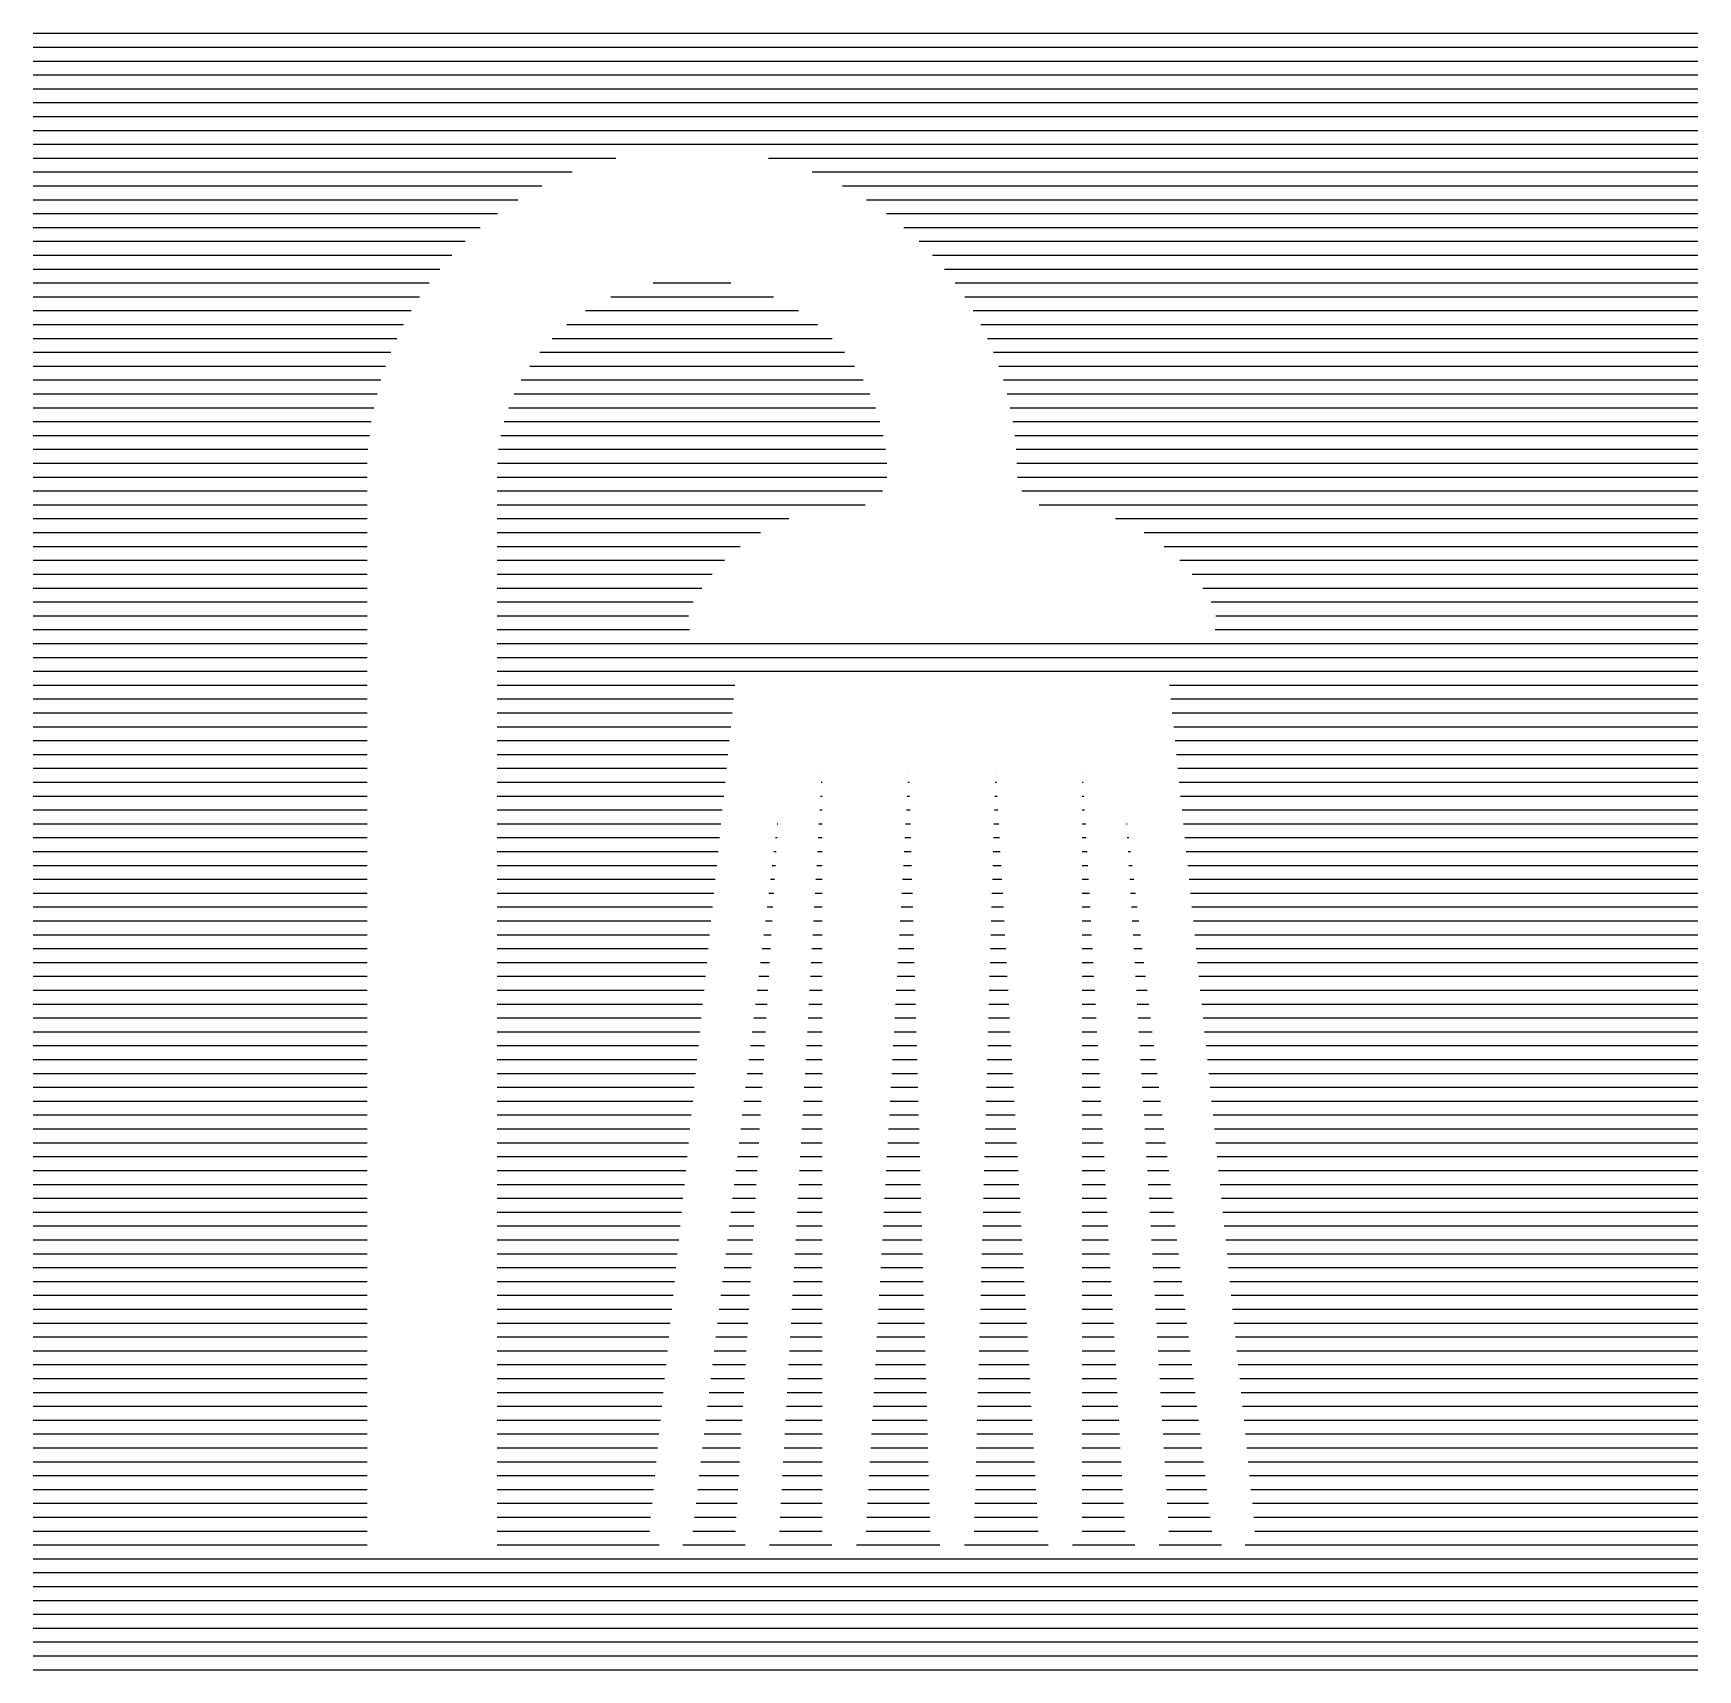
# Paper-space layout 'Layout1' of a CAD drawing. Extents: x 4 to 16, y 73.1 to 84.9.
import ezdxf

# ---------------------------------------------------------------- set-up
doc = ezdxf.new("R2010")
doc.units = 0
doc.layers.get('0').update_dxf_attribs({"linetype": 'CONTINUOUS'})
doc.layers.add('GROEN', color=3, linetype='CONTINUOUS')

# ---------------------------------------------------------------- blocks, each defined once
blk = doc.blocks.new('*X')
at = {"color": 0}
for p, q in [((4, 84.9), (16, 84.9)), ((4, 84.8), (16, 84.8)), ((4, 84.7), (16, 84.7)), ((4, 84.6), (16, 84.6)), ((4, 84.5), (16, 84.5)), ((4, 84.4), (16, 84.4)), ((4, 84.3), (16, 84.3)), ((4, 84.2), (16, 84.2)), ((4, 84.1), (16, 84.1)), ((4, 84), (8.199, 84)), ((9.301, 84), (16, 84)), ((4, 83.9), (7.885, 83.9)), ((9.615, 83.9), (16, 83.9)), ((4, 83.8), (7.666, 83.8)), ((9.834, 83.8), (16, 83.8)), ((4, 83.7), (7.493, 83.7)), ((10.007, 83.7), (16, 83.7)), ((4, 83.6), (7.348, 83.6)), ((10.152, 83.6), (16, 83.6)), ((4, 83.5), (7.223, 83.5)), ((4, 83.4), (7.114, 83.4)), ((10.277, 83.5), (16, 83.5)), ((10.386, 83.4), (16, 83.4)), ((4, 83.3), (7.017, 83.3)), ((10.483, 83.3), (16, 83.3)), ((4, 83.2), (6.931, 83.2)), ((10.569, 83.2), (16, 83.2)), ((4, 83.1), (6.854, 83.1)), ((8.47, 83.1), (9.03, 83.1)), ((10.646, 83.1), (16, 83.1)), ((4, 83), (6.785, 83)), ((8.164, 83), (9.336, 83)), ((10.715, 83), (16, 83)), ((4, 82.9), (6.724, 82.9)), ((4, 82.8), (6.669, 82.8)), ((7.847, 82.8), (9.653, 82.8)), ((7.982, 82.9), (9.518, 82.9)), ((10.776, 82.9), (16, 82.9)), ((10.831, 82.8), (16, 82.8)), ((4, 82.7), (6.62, 82.7)), ((7.74, 82.7), (9.76, 82.7)), ((10.88, 82.7), (16, 82.7)), ((4, 82.6), (6.577, 82.6)), ((7.652, 82.6), (9.848, 82.6)), ((10.923, 82.6), (16, 82.6)), ((4, 82.5), (6.539, 82.5)), ((7.579, 82.5), (9.921, 82.5)), ((10.961, 82.5), (16, 82.5)), ((4, 82.4), (6.506, 82.4)), ((7.518, 82.4), (9.982, 82.4)), ((10.994, 82.4), (16, 82.4)), ((4, 82.3), (6.479, 82.3)), ((4, 82.2), (6.456, 82.2)), ((7.428, 82.2), (10.072, 82.2)), ((7.468, 82.3), (10.032, 82.3)), ((11.021, 82.3), (16, 82.3)), ((11.044, 82.2), (16, 82.2)), ((4, 82.1), (6.437, 82.1)), ((7.396, 82.1), (10.104, 82.1)), ((11.063, 82.1), (16, 82.1)), ((4, 82), (6.423, 82)), ((7.372, 82), (10.128, 82)), ((11.077, 82), (16, 82)), ((4, 81.9), (6.413, 81.9)), ((7.355, 81.9), (10.145, 81.9)), ((11.087, 81.9), (16, 81.9)), ((4, 81.8), (6.408, 81.8)), ((7.346, 81.8), (10.154, 81.8)), ((11.092, 81.8), (16, 81.8)), ((4, 81.7), (6.406, 81.7)), ((4, 81.6), (6.406, 81.6)), ((7.344, 81.7), (10.155, 81.7)), ((7.344, 81.6), (10.122, 81.6)), ((11.095, 81.7), (16, 81.7)), ((11.128, 81.6), (16, 81.6)), ((4, 81.5), (6.406, 81.5)), ((7.344, 81.5), (9.997, 81.5)), ((11.253, 81.5), (16, 81.5)), ((4, 81.4), (6.406, 81.4)), ((7.344, 81.4), (9.448, 81.4)), ((11.802, 81.4), (16, 81.4)), ((4, 81.3), (6.406, 81.3)), ((7.344, 81.3), (9.242, 81.3)), ((12.008, 81.3), (16, 81.3)), ((4, 81.2), (6.406, 81.2)), ((7.344, 81.2), (9.097, 81.2)), ((12.153, 81.2), (16, 81.2)), ((4, 81.1), (6.406, 81.1)), ((4, 81), (6.406, 81)), ((7.344, 81.1), (8.984, 81.1)), ((7.344, 81), (8.894, 81)), ((12.266, 81.1), (16, 81.1)), ((12.356, 81), (16, 81)), ((4, 80.9), (6.406, 80.9)), ((7.344, 80.9), (8.819, 80.9)), ((12.431, 80.9), (16, 80.9)), ((4, 80.8), (6.406, 80.8)), ((7.344, 80.8), (8.758, 80.8)), ((12.492, 80.8), (16, 80.8)), ((4, 80.7), (6.406, 80.7)), ((7.344, 80.7), (8.723, 80.7)), ((12.527, 80.7), (16, 80.7)), ((4, 80.6), (6.406, 80.6)), ((7.344, 80.6), (8.73, 80.6)), ((12.52, 80.6), (16, 80.6)), ((4, 80.5), (6.406, 80.5)), ((4, 80.4), (6.406, 80.4)), ((7.344, 80.5), (16, 80.5)), ((7.344, 80.4), (16, 80.4)), ((4, 80.3), (6.406, 80.3)), ((7.344, 80.3), (16, 80.3)), ((4, 80.2), (6.406, 80.2)), ((7.344, 80.2), (9.059, 80.2)), ((12.191, 80.2), (16, 80.2)), ((4, 80.1), (6.406, 80.1)), ((7.344, 80.1), (9.049, 80.1)), ((12.201, 80.1), (16, 80.1)), ((4, 80), (6.406, 80)), ((7.344, 80), (9.038, 80)), ((12.212, 80), (16, 80)), ((4, 79.9), (6.406, 79.9)), ((4, 79.8), (6.406, 79.8)), ((7.344, 79.9), (9.028, 79.9)), ((7.344, 79.8), (9.018, 79.8)), ((12.222, 79.9), (16, 79.9)), ((12.232, 79.8), (16, 79.8)), ((4, 79.7), (6.406, 79.7)), ((7.344, 79.7), (9.008, 79.7)), ((12.242, 79.7), (16, 79.7)), ((4, 79.6), (6.406, 79.6)), ((7.344, 79.6), (8.998, 79.6)), ((9.687, 79.6), (9.688, 79.6)), ((10.312, 79.6), (10.313, 79.6)), ((10.937, 79.6), (10.938, 79.6)), ((11.562, 79.6), (11.563, 79.6)), ((12.252, 79.6), (16, 79.6)), ((4, 79.5), (6.406, 79.5)), ((7.344, 79.5), (8.988, 79.5)), ((9.681, 79.5), (9.688, 79.5)), ((10.306, 79.5), (10.316, 79.5)), ((10.934, 79.5), (10.944, 79.5)), ((11.562, 79.5), (11.569, 79.5)), ((12.262, 79.5), (16, 79.5)), ((4, 79.4), (6.406, 79.4)), ((7.344, 79.4), (8.978, 79.4)), ((9.676, 79.4), (9.688, 79.4)), ((10.301, 79.4), (10.318, 79.4)), ((10.932, 79.4), (10.949, 79.4)), ((11.562, 79.4), (11.574, 79.4)), ((12.272, 79.4), (16, 79.4)), ((4, 79.3), (6.406, 79.3)), ((4, 79.2), (6.406, 79.2)), ((7.344, 79.3), (8.967, 79.3)), ((7.344, 79.2), (8.957, 79.2)), ((9.363, 79.2), (9.369, 79.2)), ((9.664, 79.2), (9.688, 79.2)), ((9.67, 79.3), (9.688, 79.3)), ((10.289, 79.2), (10.324, 79.2)), ((10.295, 79.3), (10.321, 79.3)), ((10.926, 79.2), (10.961, 79.2)), ((10.929, 79.3), (10.955, 79.3)), ((11.562, 79.3), (11.58, 79.3)), ((11.562, 79.2), (11.586, 79.2)), ((11.881, 79.2), (11.887, 79.2)), ((12.283, 79.3), (16, 79.3)), ((12.293, 79.2), (16, 79.2)), ((4, 79.1), (6.406, 79.1)), ((7.344, 79.1), (8.947, 79.1)), ((9.351, 79.1), (9.363, 79.1)), ((9.659, 79.1), (9.688, 79.1)), ((10.284, 79.1), (10.327, 79.1)), ((10.923, 79.1), (10.966, 79.1)), ((11.562, 79.1), (11.591, 79.1)), ((11.887, 79.1), (11.899, 79.1)), ((12.303, 79.1), (16, 79.1)), ((4, 79), (6.406, 79)), ((7.344, 79), (8.937, 79)), ((9.339, 79), (9.357, 79)), ((9.653, 79), (9.688, 79)), ((10.278, 79), (10.33, 79)), ((10.92, 79), (10.972, 79)), ((11.562, 79), (11.597, 79)), ((11.893, 79), (11.911, 79)), ((12.313, 79), (16, 79)), ((4, 78.9), (6.406, 78.9)), ((7.344, 78.9), (8.927, 78.9)), ((9.327, 78.9), (9.351, 78.9)), ((9.648, 78.9), (9.688, 78.9)), ((10.273, 78.9), (10.332, 78.9)), ((10.918, 78.9), (10.977, 78.9)), ((11.562, 78.9), (11.602, 78.9)), ((11.899, 78.9), (11.923, 78.9)), ((12.323, 78.9), (16, 78.9)), ((4, 78.8), (6.406, 78.8)), ((7.344, 78.8), (8.917, 78.8)), ((9.315, 78.8), (9.345, 78.8)), ((9.642, 78.8), (9.688, 78.8)), ((10.267, 78.8), (10.335, 78.8)), ((10.915, 78.8), (10.983, 78.8)), ((11.562, 78.8), (11.608, 78.8)), ((11.905, 78.8), (11.935, 78.8)), ((12.333, 78.8), (16, 78.8)), ((4, 78.7), (6.406, 78.7)), ((4, 78.6), (6.406, 78.6)), ((7.344, 78.7), (8.907, 78.7)), ((7.344, 78.6), (8.897, 78.6)), ((9.291, 78.6), (9.333, 78.6)), ((9.303, 78.7), (9.339, 78.7)), ((9.631, 78.6), (9.688, 78.6)), ((9.636, 78.7), (9.688, 78.7)), ((10.256, 78.6), (10.341, 78.6)), ((10.261, 78.7), (10.338, 78.7)), ((10.909, 78.6), (10.994, 78.6)), ((10.912, 78.7), (10.989, 78.7)), ((11.562, 78.7), (11.614, 78.7)), ((11.562, 78.6), (11.619, 78.6)), ((11.911, 78.7), (11.947, 78.7)), ((11.917, 78.6), (11.959, 78.6)), ((12.343, 78.7), (16, 78.7)), ((12.353, 78.6), (16, 78.6)), ((4, 78.5), (6.406, 78.5)), ((7.344, 78.5), (8.886, 78.5)), ((9.279, 78.5), (9.327, 78.5)), ((9.625, 78.5), (9.688, 78.5)), ((10.25, 78.5), (10.344, 78.5)), ((10.906, 78.5), (11, 78.5)), ((11.562, 78.5), (11.625, 78.5)), ((11.923, 78.5), (11.971, 78.5)), ((12.364, 78.5), (16, 78.5)), ((4, 78.4), (6.406, 78.4)), ((7.344, 78.4), (8.876, 78.4)), ((9.267, 78.4), (9.321, 78.4)), ((9.62, 78.4), (9.688, 78.4)), ((10.245, 78.4), (10.346, 78.4)), ((10.904, 78.4), (11.005, 78.4)), ((11.562, 78.4), (11.63, 78.4)), ((11.929, 78.4), (11.983, 78.4)), ((12.374, 78.4), (16, 78.4)), ((4, 78.3), (6.406, 78.3)), ((7.344, 78.3), (8.866, 78.3)), ((9.256, 78.3), (9.315, 78.3)), ((9.614, 78.3), (9.688, 78.3)), ((10.239, 78.3), (10.349, 78.3)), ((10.901, 78.3), (11.011, 78.3)), ((11.562, 78.3), (11.636, 78.3)), ((11.935, 78.3), (11.994, 78.3)), ((12.384, 78.3), (16, 78.3)), ((4, 78.2), (6.406, 78.2)), ((7.344, 78.2), (8.856, 78.2)), ((9.244, 78.2), (9.309, 78.2)), ((9.609, 78.2), (9.688, 78.2)), ((10.234, 78.2), (10.352, 78.2)), ((10.898, 78.2), (11.016, 78.2)), ((11.562, 78.2), (11.641, 78.2)), ((11.941, 78.2), (12.006, 78.2)), ((12.394, 78.2), (16, 78.2)), ((4, 78.1), (6.406, 78.1)), ((4, 78), (6.406, 78)), ((7.344, 78.1), (8.846, 78.1)), ((7.344, 78), (8.836, 78)), ((9.22, 78), (9.297, 78)), ((9.232, 78.1), (9.303, 78.1)), ((9.597, 78), (9.688, 78)), ((9.603, 78.1), (9.688, 78.1)), ((10.222, 78), (10.358, 78)), ((10.228, 78.1), (10.355, 78.1)), ((10.892, 78), (11.028, 78)), ((10.895, 78.1), (11.022, 78.1)), ((11.562, 78.1), (11.647, 78.1)), ((11.562, 78), (11.653, 78)), ((11.947, 78.1), (12.018, 78.1)), ((11.953, 78), (12.03, 78)), ((12.404, 78.1), (16, 78.1)), ((12.414, 78), (16, 78)), ((4, 77.9), (6.406, 77.9)), ((7.344, 77.9), (8.826, 77.9)), ((9.208, 77.9), (9.291, 77.9)), ((9.592, 77.9), (9.688, 77.9)), ((10.217, 77.9), (10.36, 77.9)), ((10.89, 77.9), (11.033, 77.9)), ((11.562, 77.9), (11.658, 77.9)), ((11.959, 77.9), (12.042, 77.9)), ((12.424, 77.9), (16, 77.9)), ((4, 77.8), (6.406, 77.8)), ((7.344, 77.8), (8.815, 77.8)), ((9.196, 77.8), (9.285, 77.8)), ((9.586, 77.8), (9.688, 77.8)), ((10.211, 77.8), (10.363, 77.8)), ((10.887, 77.8), (11.039, 77.8)), ((11.562, 77.8), (11.664, 77.8)), ((11.965, 77.8), (12.054, 77.8)), ((12.435, 77.8), (16, 77.8)), ((4, 77.7), (6.406, 77.7)), ((7.344, 77.7), (8.805, 77.7)), ((9.184, 77.7), (9.279, 77.7)), ((9.581, 77.7), (9.688, 77.7)), ((10.206, 77.7), (10.366, 77.7)), ((10.884, 77.7), (11.044, 77.7)), ((11.562, 77.7), (11.669, 77.7)), ((11.971, 77.7), (12.066, 77.7)), ((12.445, 77.7), (16, 77.7)), ((4, 77.6), (6.406, 77.6)), ((7.344, 77.6), (8.795, 77.6)), ((9.172, 77.6), (9.273, 77.6)), ((9.575, 77.6), (9.688, 77.6)), ((10.2, 77.6), (10.369, 77.6)), ((10.881, 77.6), (11.05, 77.6)), ((11.562, 77.6), (11.675, 77.6)), ((11.977, 77.6), (12.078, 77.6)), ((12.455, 77.6), (16, 77.6)), ((4, 77.5), (6.406, 77.5)), ((4, 77.4), (6.406, 77.4)), ((7.344, 77.5), (8.785, 77.5)), ((7.344, 77.4), (8.775, 77.4)), ((9.148, 77.4), (9.261, 77.4)), ((9.16, 77.5), (9.267, 77.5)), ((9.564, 77.4), (9.688, 77.4)), ((9.569, 77.5), (9.688, 77.5)), ((10.189, 77.4), (10.374, 77.4)), ((10.194, 77.5), (10.372, 77.5)), ((10.876, 77.4), (11.061, 77.4)), ((10.878, 77.5), (11.056, 77.5)), ((11.562, 77.5), (11.681, 77.5)), ((11.562, 77.4), (11.686, 77.4)), ((11.983, 77.5), (12.09, 77.5)), ((11.989, 77.4), (12.102, 77.4)), ((12.465, 77.5), (16, 77.5)), ((12.475, 77.4), (16, 77.4)), ((4, 77.3), (6.406, 77.3)), ((7.344, 77.3), (8.765, 77.3)), ((9.136, 77.3), (9.255, 77.3)), ((9.558, 77.3), (9.688, 77.3)), ((10.183, 77.3), (10.377, 77.3)), ((10.873, 77.3), (11.067, 77.3)), ((11.562, 77.3), (11.692, 77.3)), ((11.995, 77.3), (12.114, 77.3)), ((12.485, 77.3), (16, 77.3)), ((4, 77.2), (6.406, 77.2)), ((7.344, 77.2), (8.755, 77.2)), ((9.124, 77.2), (9.248, 77.2)), ((9.553, 77.2), (9.688, 77.2)), ((10.178, 77.2), (10.38, 77.2)), ((10.87, 77.2), (11.072, 77.2)), ((11.562, 77.2), (11.697, 77.2)), ((12.002, 77.2), (12.126, 77.2)), ((12.495, 77.2), (16, 77.2)), ((4, 77.1), (6.406, 77.1)), ((7.344, 77.1), (8.744, 77.1)), ((9.112, 77.1), (9.242, 77.1)), ((9.547, 77.1), (9.688, 77.1)), ((10.172, 77.1), (10.383, 77.1)), ((10.867, 77.1), (11.078, 77.1)), ((11.562, 77.1), (11.703, 77.1)), ((12.008, 77.1), (12.138, 77.1)), ((12.506, 77.1), (16, 77.1)), ((4, 77), (6.406, 77)), ((7.344, 77), (8.734, 77)), ((9.1, 77), (9.236, 77)), ((9.541, 77), (9.688, 77)), ((10.166, 77), (10.386, 77)), ((10.864, 77), (11.084, 77)), ((11.562, 77), (11.709, 77)), ((12.014, 77), (12.15, 77)), ((12.516, 77), (16, 77)), ((4, 76.9), (6.406, 76.9)), ((4, 76.8), (6.406, 76.8)), ((7.344, 76.9), (8.724, 76.9)), ((7.344, 76.8), (8.714, 76.8)), ((9.076, 76.8), (9.224, 76.8)), ((9.088, 76.9), (9.23, 76.9)), ((9.53, 76.8), (9.688, 76.8)), ((9.536, 76.9), (9.688, 76.9)), ((10.155, 76.8), (10.391, 76.8)), ((10.161, 76.9), (10.388, 76.9)), ((10.859, 76.8), (11.095, 76.8)), ((10.862, 76.9), (11.089, 76.9)), ((11.562, 76.9), (11.714, 76.9)), ((11.562, 76.8), (11.72, 76.8)), ((12.02, 76.9), (12.162, 76.9)), ((12.026, 76.8), (12.174, 76.8)), ((12.526, 76.9), (16, 76.9)), ((12.536, 76.8), (16, 76.8)), ((4, 76.7), (6.406, 76.7)), ((7.344, 76.7), (8.704, 76.7)), ((9.064, 76.7), (9.218, 76.7)), ((9.525, 76.7), (9.688, 76.7)), ((10.15, 76.7), (10.394, 76.7)), ((10.856, 76.7), (11.1, 76.7)), ((11.562, 76.7), (11.725, 76.7)), ((12.032, 76.7), (12.186, 76.7)), ((12.546, 76.7), (16, 76.7)), ((4, 76.6), (6.406, 76.6)), ((7.344, 76.6), (8.694, 76.6)), ((9.052, 76.6), (9.212, 76.6)), ((9.519, 76.6), (9.688, 76.6)), ((10.144, 76.6), (10.397, 76.6)), ((10.853, 76.6), (11.106, 76.6)), ((11.562, 76.6), (11.731, 76.6)), ((12.038, 76.6), (12.198, 76.6)), ((12.556, 76.6), (16, 76.6)), ((4, 76.5), (6.406, 76.5)), ((7.344, 76.5), (8.684, 76.5)), ((9.04, 76.5), (9.206, 76.5)), ((9.513, 76.5), (9.688, 76.5)), ((10.138, 76.5), (10.4, 76.5)), ((10.85, 76.5), (11.112, 76.5)), ((11.562, 76.5), (11.737, 76.5)), ((12.044, 76.5), (12.21, 76.5)), ((12.566, 76.5), (16, 76.5)), ((4, 76.4), (6.406, 76.4)), ((7.344, 76.4), (8.674, 76.4)), ((9.029, 76.4), (9.2, 76.4)), ((9.508, 76.4), (9.688, 76.4)), ((10.133, 76.4), (10.402, 76.4)), ((10.848, 76.4), (11.117, 76.4)), ((11.562, 76.4), (11.742, 76.4)), ((12.05, 76.4), (12.221, 76.4)), ((12.576, 76.4), (16, 76.4)), ((4, 76.3), (6.406, 76.3)), ((4, 76.2), (6.406, 76.2)), ((7.344, 76.3), (8.663, 76.3)), ((7.344, 76.2), (8.653, 76.2)), ((9.005, 76.2), (9.188, 76.2)), ((9.017, 76.3), (9.194, 76.3)), ((9.497, 76.2), (9.688, 76.2)), ((9.502, 76.3), (9.688, 76.3)), ((10.122, 76.2), (10.408, 76.2)), ((10.127, 76.3), (10.405, 76.3)), ((10.842, 76.2), (11.128, 76.2)), ((10.845, 76.3), (11.123, 76.3)), ((11.562, 76.3), (11.748, 76.3)), ((11.562, 76.2), (11.753, 76.2)), ((12.056, 76.3), (12.233, 76.3)), ((12.062, 76.2), (12.245, 76.2)), ((12.587, 76.3), (16, 76.3)), ((12.597, 76.2), (16, 76.2)), ((4, 76.1), (6.406, 76.1)), ((7.344, 76.1), (8.643, 76.1)), ((8.993, 76.1), (9.182, 76.1)), ((9.491, 76.1), (9.688, 76.1)), ((10.116, 76.1), (10.411, 76.1)), ((10.839, 76.1), (11.134, 76.1)), ((11.562, 76.1), (11.759, 76.1)), ((12.068, 76.1), (12.257, 76.1)), ((12.607, 76.1), (16, 76.1)), ((4, 76), (6.406, 76)), ((7.344, 76), (8.633, 76)), ((8.981, 76), (9.176, 76)), ((9.485, 76), (9.688, 76)), ((10.11, 76), (10.414, 76)), ((10.836, 76), (11.14, 76)), ((11.562, 76), (11.765, 76)), ((12.074, 76), (12.269, 76)), ((12.617, 76), (16, 76)), ((4, 75.9), (6.406, 75.9)), ((7.344, 75.9), (8.623, 75.9)), ((8.969, 75.9), (9.17, 75.9)), ((9.48, 75.9), (9.688, 75.9)), ((10.105, 75.9), (10.416, 75.9)), ((10.834, 75.9), (11.145, 75.9)), ((11.562, 75.9), (11.77, 75.9)), ((12.08, 75.9), (12.281, 75.9)), ((12.627, 75.9), (16, 75.9)), ((4, 75.8), (6.406, 75.8)), ((7.344, 75.8), (8.613, 75.8)), ((8.957, 75.8), (9.164, 75.8)), ((9.474, 75.8), (9.688, 75.8)), ((10.099, 75.8), (10.419, 75.8)), ((10.831, 75.8), (11.151, 75.8)), ((11.562, 75.8), (11.776, 75.8)), ((12.086, 75.8), (12.293, 75.8)), ((12.637, 75.8), (16, 75.8)), ((4, 75.7), (6.406, 75.7)), ((4, 75.6), (6.406, 75.6)), ((7.344, 75.7), (8.603, 75.7)), ((7.344, 75.6), (8.592, 75.6)), ((8.933, 75.6), (9.152, 75.6)), ((8.945, 75.7), (9.158, 75.7)), ((9.463, 75.6), (9.688, 75.6)), ((9.469, 75.7), (9.688, 75.7)), ((10.088, 75.6), (10.425, 75.6)), ((10.094, 75.7), (10.422, 75.7)), ((10.825, 75.6), (11.162, 75.6)), ((10.828, 75.7), (11.156, 75.7)), ((11.562, 75.7), (11.781, 75.7)), ((11.562, 75.6), (11.787, 75.6)), ((12.092, 75.7), (12.305, 75.7)), ((12.098, 75.6), (12.317, 75.6)), ((12.647, 75.7), (16, 75.7)), ((12.658, 75.6), (16, 75.6)), ((4, 75.5), (6.406, 75.5)), ((7.344, 75.5), (8.582, 75.5)), ((8.921, 75.5), (9.146, 75.5)), ((9.457, 75.5), (9.688, 75.5)), ((10.082, 75.5), (10.428, 75.5)), ((10.822, 75.5), (11.168, 75.5)), ((11.562, 75.5), (11.793, 75.5)), ((12.104, 75.5), (12.329, 75.5)), ((12.668, 75.5), (16, 75.5)), ((4, 75.4), (6.406, 75.4)), ((7.344, 75.4), (8.572, 75.4)), ((8.909, 75.4), (9.14, 75.4)), ((9.452, 75.4), (9.688, 75.4)), ((10.077, 75.4), (10.43, 75.4)), ((10.82, 75.4), (11.173, 75.4)), ((11.562, 75.4), (11.798, 75.4)), ((12.11, 75.4), (12.341, 75.4)), ((12.678, 75.4), (16, 75.4)), ((4, 75.3), (6.406, 75.3)), ((7.344, 75.3), (8.562, 75.3)), ((8.897, 75.3), (9.134, 75.3)), ((9.446, 75.3), (9.688, 75.3)), ((10.071, 75.3), (10.433, 75.3)), ((10.817, 75.3), (11.179, 75.3)), ((11.562, 75.3), (11.804, 75.3)), ((12.116, 75.3), (12.353, 75.3)), ((12.688, 75.3), (16, 75.3)), ((4, 75.2), (6.406, 75.2)), ((7.344, 75.2), (8.552, 75.2)), ((8.885, 75.2), (9.128, 75.2)), ((9.441, 75.2), (9.688, 75.2)), ((10.066, 75.2), (10.436, 75.2)), ((10.814, 75.2), (11.184, 75.2)), ((11.562, 75.2), (11.809, 75.2)), ((12.122, 75.2), (12.365, 75.2)), ((12.698, 75.2), (16, 75.2)), ((4, 75.1), (6.406, 75.1)), ((4, 75), (6.406, 75)), ((7.344, 75.1), (8.542, 75.1)), ((7.344, 75), (8.532, 75)), ((8.861, 75), (9.116, 75)), ((8.873, 75.1), (9.122, 75.1)), ((9.43, 75), (9.688, 75)), ((9.435, 75.1), (9.688, 75.1)), ((10.055, 75), (10.442, 75)), ((10.06, 75.1), (10.439, 75.1)), ((10.808, 75), (11.195, 75)), ((10.811, 75.1), (11.19, 75.1)), ((11.562, 75.1), (11.815, 75.1)), ((11.562, 75), (11.82, 75)), ((12.128, 75.1), (12.377, 75.1)), ((12.134, 75), (12.389, 75)), ((12.708, 75.1), (16, 75.1)), ((12.718, 75), (16, 75)), ((4, 74.9), (6.406, 74.9)), ((7.344, 74.9), (8.521, 74.9)), ((8.849, 74.9), (9.11, 74.9)), ((9.424, 74.9), (9.688, 74.9)), ((10.049, 74.9), (10.444, 74.9)), ((10.806, 74.9), (11.201, 74.9)), ((11.562, 74.9), (11.826, 74.9)), ((12.14, 74.9), (12.401, 74.9)), ((12.729, 74.9), (16, 74.9)), ((4, 74.8), (6.406, 74.8)), ((7.344, 74.8), (8.511, 74.8)), ((8.837, 74.8), (9.104, 74.8)), ((9.418, 74.8), (9.688, 74.8)), ((10.043, 74.8), (10.447, 74.8)), ((10.803, 74.8), (11.207, 74.8)), ((11.562, 74.8), (11.832, 74.8)), ((12.146, 74.8), (12.413, 74.8)), ((12.739, 74.8), (16, 74.8)), ((4, 74.7), (6.406, 74.7)), ((7.344, 74.7), (8.501, 74.7)), ((8.825, 74.7), (9.098, 74.7)), ((9.413, 74.7), (9.688, 74.7)), ((10.038, 74.7), (10.45, 74.7)), ((10.8, 74.7), (11.212, 74.7)), ((11.562, 74.7), (11.837, 74.7)), ((12.152, 74.7), (12.425, 74.7)), ((12.749, 74.7), (16, 74.7)), ((4, 74.6), (6.406, 74.6)), ((7.344, 74.6), (8.491, 74.6)), ((8.813, 74.6), (9.092, 74.6)), ((9.407, 74.6), (9.688, 74.6)), ((10.032, 74.6), (10.453, 74.6)), ((10.797, 74.6), (11.218, 74.6)), ((11.562, 74.6), (11.843, 74.6)), ((12.158, 74.6), (12.437, 74.6)), ((12.759, 74.6), (16, 74.6)), ((4, 74.5), (6.406, 74.5)), ((4, 74.4), (6.406, 74.4)), ((7.344, 74.5), (8.481, 74.5)), ((7.344, 74.4), (8.471, 74.4)), ((8.79, 74.4), (9.08, 74.4)), ((8.801, 74.5), (9.086, 74.5)), ((9.396, 74.4), (9.688, 74.4)), ((9.402, 74.5), (9.688, 74.5)), ((10.021, 74.4), (10.458, 74.4)), ((10.027, 74.5), (10.455, 74.5)), ((10.792, 74.4), (11.229, 74.4)), ((10.795, 74.5), (11.223, 74.5)), ((11.562, 74.5), (11.848, 74.5)), ((11.562, 74.4), (11.854, 74.4)), ((12.164, 74.5), (12.449, 74.5)), ((12.17, 74.4), (12.46, 74.4)), ((12.769, 74.5), (16, 74.5)), ((12.779, 74.4), (16, 74.4)), ((4, 74.3), (6.406, 74.3)), ((7.344, 74.3), (8.461, 74.3)), ((8.778, 74.3), (9.074, 74.3)), ((9.39, 74.3), (9.688, 74.3)), ((10.015, 74.3), (10.461, 74.3)), ((10.789, 74.3), (11.235, 74.3)), ((11.562, 74.3), (11.86, 74.3)), ((12.176, 74.3), (12.472, 74.3)), ((12.789, 74.3), (16, 74.3)), ((4, 74.2), (6.406, 74.2)), ((7.344, 74.2), (8.451, 74.2)), ((8.766, 74.2), (9.068, 74.2)), ((9.385, 74.2), (9.688, 74.2)), ((10.01, 74.2), (10.464, 74.2)), ((10.786, 74.2), (11.24, 74.2)), ((11.562, 74.2), (11.865, 74.2)), ((12.182, 74.2), (12.484, 74.2)), ((12.799, 74.2), (16, 74.2)), ((4, 74.1), (6.406, 74.1)), ((7.344, 74.1), (8.443, 74.1)), ((8.754, 74.1), (9.063, 74.1)), ((9.379, 74.1), (9.688, 74.1)), ((10.004, 74.1), (10.467, 74.1)), ((10.783, 74.1), (11.246, 74.1)), ((11.562, 74.1), (11.871, 74.1)), ((12.187, 74.1), (12.496, 74.1)), ((12.807, 74.1), (16, 74.1)), ((4, 74), (6.406, 74)), ((7.344, 74), (8.513, 74)), ((8.684, 74), (9.133, 74)), ((9.309, 74), (9.758, 74)), ((9.934, 74), (10.537, 74)), ((10.713, 74), (11.316, 74)), ((11.492, 74), (11.941, 74)), ((12.117, 74), (12.566, 74)), ((12.737, 74), (16, 74)), ((4, 73.9), (16, 73.9)), ((4, 73.8), (16, 73.8)), ((4, 73.7), (16, 73.7)), ((4, 73.6), (16, 73.6)), ((4, 73.5), (16, 73.5)), ((4, 73.4), (16, 73.4)), ((4, 73.3), (16, 73.3)), ((4, 73.2), (16, 73.2)), ((4, 73.1), (16, 73.1))]:
    blk.add_line(p, q, dxfattribs=at)

psp = doc.layouts.get("Layout1")

# ---------------------------------------------------------------- block references
at = {"layer": 'GROEN', "color": 0}
psp.add_blockref('*X', (0, 0), dxfattribs=at)

doc.saveas('drawing.dxf')
